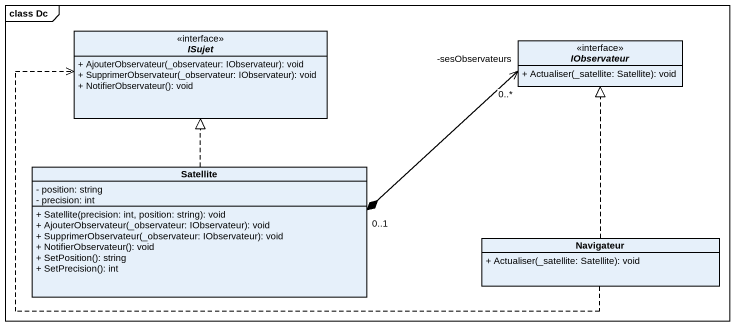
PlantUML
@startuml
mainframe class Dc
hide circle
hide empty members
skinparam classAttributeIconSize 0
interface ISujet <<interface>> {
  + AjouterObservateur(_observateur: IObservateur): void
  + SupprimerObservateur(_observateur: IObservateur): void
  + NotifierObservateur(): void
}
interface IObservateur <<interface>> {
  + Actualiser(_satellite: Satellite): void
}
class Satellite {
  - position: string
  - precision: int
  + Satellite(precision: int, position: string): void
  + AjouterObservateur(_observateur: IObservateur): void
  + SupprimerObservateur(_observateur: IObservateur): void
  + NotifierObservateur(): void
  + SetPosition(): string
  + SetPrecision(): int
}
class Navigateur {
  + Actualiser(_satellite: Satellite): void
}
IObservateur "-sesObservateurs\n0..*" <-left-* "0..1" Satellite
Satellite .up.|> ISujet
Navigateur .left.> ISujet
Navigateur .up.|> IObservateur
@enduml
